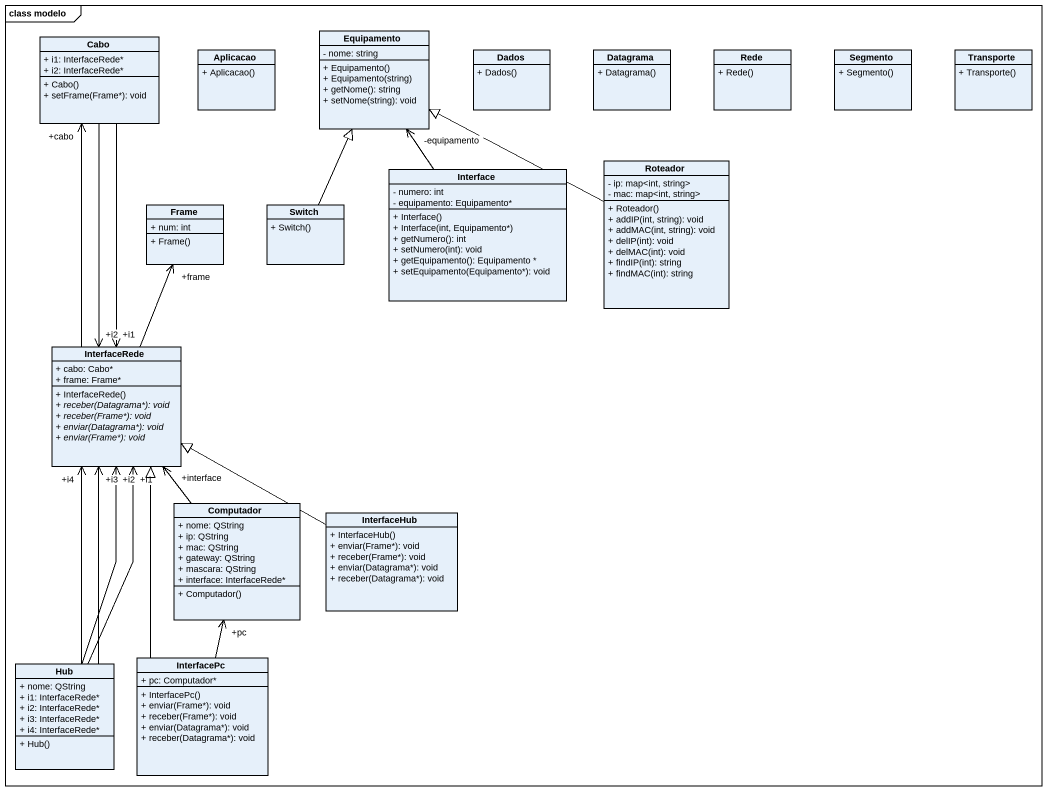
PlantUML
@startuml
mainframe class modelo
hide circle
hide empty members
skinparam classAttributeIconSize 0
class Cabo {
  + i1: InterfaceRede*
  + i2: InterfaceRede*
  + Cabo()
  + setFrame(Frame*): void
}
class Aplicacao {
  + Aplicacao()
}
class Equipamento {
  - nome: string
  + Equipamento()
  + Equipamento(string)
  + getNome(): string
  + setNome(string): void
}
class Dados {
  + Dados()
}
class Datagrama {
  + Datagrama()
}
class Rede {
  + Rede()
}
class Segmento {
  + Segmento()
}
class Transporte {
  + Transporte()
}
class "Interface" as Interface_ {
  - numero: int
  - equipamento: Equipamento*
  + Interface()
  + Interface(int, Equipamento*)
  + getNumero(): int
  + setNumero(int): void
  + getEquipamento(): Equipamento *
  + setEquipamento(Equipamento*): void
}
class Roteador {
  - ip: map<int, string>
  - mac: map<int, string>
  + Roteador()
  + addIP(int, string): void
  + addMAC(int, string): void
  + delIP(int): void
  + delMAC(int): void
  + findIP(int): string
  + findMAC(int): string
}
class "Frame" as Frame_ {
  + num: int
  + Frame()
}
class Switch {
  + Switch()
}
class InterfaceRede {
  + cabo: Cabo*
  + frame: Frame*
  + InterfaceRede()
  {abstract} + receber(Datagrama*): void
  {abstract} + receber(Frame*): void
  {abstract} + enviar(Datagrama*): void
  {abstract} + enviar(Frame*): void
}
class Computador {
  + nome: QString
  + ip: QString
  + mac: QString
  + gateway: QString
  + mascara: QString
  + interface: InterfaceRede*
  + Computador()
}
class InterfaceHub {
  + InterfaceHub()
  + enviar(Frame*): void
  + receber(Frame*): void
  + enviar(Datagrama*): void
  + receber(Datagrama*): void
}
class Hub {
  + nome: QString
  + i1: InterfaceRede*
  + i2: InterfaceRede*
  + i3: InterfaceRede*
  + i4: InterfaceRede*
  + Hub()
}
class InterfacePc {
  + pc: Computador*
  + InterfacePc()
  + enviar(Frame*): void
  + receber(Frame*): void
  + enviar(Datagrama*): void
  + receber(Datagrama*): void
}
Cabo --> "+i1" InterfaceRede
Cabo --> "+i2" InterfaceRede
Interface_ -up-> "-equipamento" Equipamento
Roteador -left-|> Equipamento
Switch -up-|> Equipamento
InterfaceRede -up-> "+cabo" Cabo
InterfaceRede -up-> "+frame" Frame_
Computador -up-> "+interface" InterfaceRede
InterfaceHub -left-|> InterfaceRede
Hub -up-> "+i1" InterfaceRede
Hub -up-> "+i2" InterfaceRede
Hub -up-> "+i3" InterfaceRede
Hub -up-> "+i4" InterfaceRede
InterfacePc -up-|> InterfaceRede
InterfacePc -up-> "+pc" Computador
@enduml
